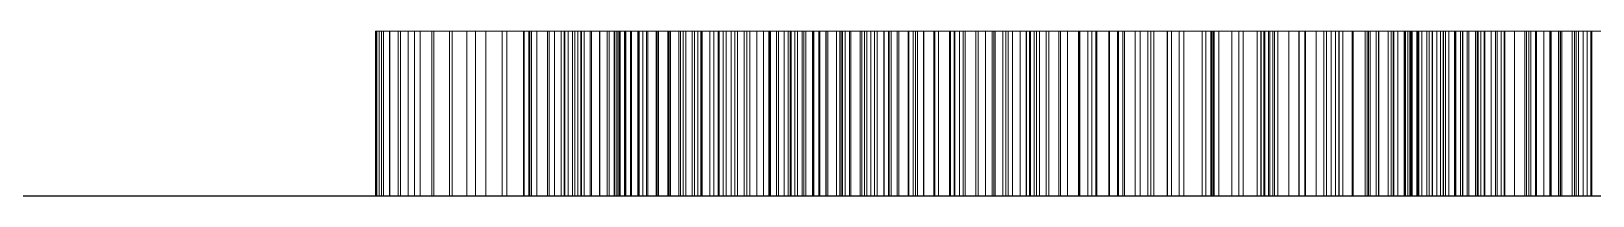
# Model space of a CAD drawing. Header units: millimetres. Extents: x 40 to 1360, y 134 to 546.
# Drawn here: x 315.302 to 317.2, y 195.85 to 196.05 of the extents above; entities that cross this region are included whole.
import ezdxf

# ---------------------------------------------------------------- set-up
doc = ezdxf.new("R2010")
doc.units = ezdxf.units.MM
doc.linetypes.add('WP_HIDDEN', pattern=[2.3, 1.5, -0.8])
doc.layers.add('HIDDEN', color=7, linetype='WP_HIDDEN', lineweight=13)
doc.layers.add('VISIBLE', color=7, linetype='CONTINUOUS', lineweight=25)

msp = doc.modelspace()

# ---------------------------------------------------------------- linework, layer by layer
at = {"layer": 'HIDDEN', "ltscale": 2}
for p, q in [((315.72161, 196.05), (315.7205, 196.05)), ((315.7205, 195.85), (315.7205, 196.05)), ((315.7205, 196.05), (315.7224, 196.05)), ((315.72494, 196.05), (315.72161, 196.05)), ((315.72161, 195.85), (315.72161, 196.05)), ((315.7224, 195.85), (315.7224, 196.05)), ((315.7224, 196.05), (315.72811, 196.05)), ((315.73049, 196.05), (315.72494, 196.05)), ((315.72494, 195.85), (315.72494, 196.05)), ((315.72811, 195.85), (315.72811, 196.05)), ((315.72811, 196.05), (315.73763, 196.05)), ((315.73827, 196.05), (315.73049, 196.05)), ((315.73049, 195.85), (315.73049, 196.05)), ((315.73763, 195.85), (315.73763, 196.05)), ((315.73763, 196.05), (315.75096, 196.05)), ((315.74826, 196.05), (315.73827, 196.05)), ((315.73827, 195.85), (315.73827, 196.05)), ((315.76047, 196.05), (315.74826, 196.05)), ((315.74826, 195.85), (315.74826, 196.05)), ((315.75096, 195.85), (315.75096, 196.05)), ((315.75096, 196.05), (315.76809, 196.05)), ((315.77491, 196.05), (315.76047, 196.05)), ((315.76047, 195.85), (315.76047, 196.05)), ((315.76809, 195.85), (315.76809, 196.05)), ((315.76809, 196.05), (315.78902, 196.05)), ((315.79156, 196.05), (315.77491, 196.05)), ((315.77491, 195.85), (315.77491, 196.05)), ((315.78902, 195.85), (315.78902, 196.05)), ((315.78902, 196.05), (315.81377, 196.05)), ((315.81044, 196.05), (315.79156, 196.05)), ((315.79156, 195.85), (315.79156, 196.05)), ((315.83153, 196.05), (315.81044, 196.05)), ((315.81044, 195.85), (315.81044, 196.05)), ((315.81377, 195.85), (315.81377, 196.05)), ((315.81377, 196.05), (315.84232, 196.05)), ((315.85485, 196.05), (315.83153, 196.05)), ((315.83153, 195.85), (315.83153, 196.05)), ((315.84232, 195.85), (315.84232, 196.05)), ((315.84232, 196.05), (315.87457, 196.05)), ((315.88039, 196.05), (315.85485, 196.05)), ((315.85485, 195.85), (315.85485, 196.05)), ((315.87457, 195.85), (315.87457, 196.05)), ((315.87457, 196.05), (315.91039, 196.05)), ((315.90815, 196.05), (315.88039, 196.05)), ((315.88039, 195.85), (315.88039, 196.05)), ((315.90068, 195.85), (315.90068, 196.05)), ((315.90068, 196.05), (317.32381, 196.05)), ((315.90151, 196.05), (315.90068, 196.05)), ((315.90151, 195.85), (315.90151, 196.05)), ((315.90693, 196.05), (315.90151, 196.05)), ((315.90693, 195.85), (315.90693, 196.05)), ((315.91693, 196.05), (315.90693, 196.05)), ((315.93813, 196.05), (315.90815, 196.05)), ((315.90815, 195.85), (315.90815, 196.05)), ((315.91039, 195.85), (315.91039, 196.05)), ((315.91039, 196.05), (315.92965, 196.05)), ((315.91693, 195.85), (315.91693, 196.05)), ((315.93153, 196.05), (315.91693, 196.05)), ((315.92965, 195.85), (315.92965, 196.05)), ((315.92965, 196.05), (315.9498, 196.05)), ((315.93153, 195.85), (315.93153, 196.05)), ((315.94613, 196.05), (315.93153, 196.05)), ((315.97033, 196.05), (315.93813, 196.05)), ((315.93813, 195.85), (315.93813, 196.05)), ((315.94613, 195.85), (315.94613, 196.05)), ((315.96278, 196.05), (315.94613, 196.05)), ((315.9498, 195.85), (315.9498, 196.05)), ((315.9498, 196.05), (315.97084, 196.05)), ((315.95062, 195.85), (315.95062, 196.05)), ((315.95062, 196.05), (316.22232, 196.05)), ((315.95471, 196.05), (315.95062, 196.05)), ((315.95471, 195.85), (315.95471, 196.05)), ((315.96, 196.05), (315.95471, 196.05)), ((315.96, 195.85), (315.96, 196.05)), ((315.9665, 196.05), (315.96, 196.05)), ((315.96278, 195.85), (315.96278, 196.05)), ((315.98147, 196.05), (315.96278, 196.05)), ((315.9665, 195.85), (315.9665, 196.05)), ((315.97421, 196.05), (315.9665, 196.05)), ((316.00475, 196.05), (315.97033, 196.05)), ((315.97033, 195.85), (315.97033, 196.05)), ((315.97084, 195.85), (315.97084, 196.05)), ((315.97084, 196.05), (315.99278, 196.05)), ((315.97421, 195.85), (315.97421, 196.05)), ((315.98312, 196.05), (315.97421, 196.05)), ((315.98147, 195.85), (315.98147, 196.05)), ((316.0022, 196.05), (315.98147, 196.05)), ((315.98312, 195.85), (315.98312, 196.05)), ((315.99323, 196.05), (315.98312, 196.05)), ((315.99278, 195.85), (315.99278, 196.05)), ((315.99278, 196.05), (316.01562, 196.05)), ((315.99323, 195.85), (315.99323, 196.05)), ((316.00455, 196.05), (315.99323, 196.05)), ((316.0022, 195.85), (316.0022, 196.05)), ((316.02498, 196.05), (316.0022, 196.05)), ((316.00455, 195.85), (316.00455, 196.05)), ((316.01707, 196.05), (316.00455, 196.05)), ((316.00475, 195.85), (316.00475, 196.05)), ((316.04092, 196.05), (316.00475, 196.05)), ((316.01135, 196.05), (316.01055, 196.05)), ((316.01055, 196.05), (316.01139, 196.05)), ((316.01055, 195.85), (316.01055, 196.05)), ((316.01378, 196.05), (316.01135, 196.05)), ((316.01135, 195.85), (316.01135, 196.05)), ((316.01139, 196.05), (316.01391, 196.05)), ((316.01139, 195.85), (316.01139, 196.05)), ((316.01781, 196.05), (316.01378, 196.05)), ((316.01378, 195.85), (316.01378, 196.05)), ((316.01391, 196.05), (316.01812, 196.05)), ((316.01391, 195.85), (316.01391, 196.05)), ((316.01562, 195.85), (316.01562, 196.05)), ((316.01562, 196.05), (316.03935, 196.05)), ((316.01707, 195.85), (316.01707, 196.05)), ((316.0308, 196.05), (316.01707, 196.05)), ((316.02346, 196.05), (316.01781, 196.05)), ((316.01781, 195.85), (316.01781, 196.05)), ((316.01812, 196.05), (316.02401, 196.05)), ((316.01812, 195.85), (316.01812, 196.05)), ((316.03073, 196.05), (316.02346, 196.05)), ((316.02346, 195.85), (316.02346, 196.05)), ((316.02401, 196.05), (316.03158, 196.05)), ((316.02401, 195.85), (316.02401, 196.05)), ((316.02498, 195.85), (316.02498, 196.05)), ((316.0498, 196.05), (316.02498, 196.05)), ((316.03961, 196.05), (316.03073, 196.05)), ((316.03073, 195.85), (316.03073, 196.05)), ((316.0308, 195.85), (316.0308, 196.05)), ((316.04574, 196.05), (316.0308, 196.05)), ((316.03158, 196.05), (316.04083, 196.05)), ((316.03158, 195.85), (316.03158, 196.05)), ((316.03935, 195.85), (316.03935, 196.05)), ((316.03935, 196.05), (316.06397, 196.05)), ((316.0501, 196.05), (316.03961, 196.05)), ((316.03961, 195.85), (316.03961, 196.05)), ((316.04083, 196.05), (316.05177, 196.05)), ((316.04083, 195.85), (316.04083, 196.05)), ((316.04092, 195.85), (316.04092, 196.05)), ((316.07839, 196.05), (316.04092, 196.05)), ((316.04574, 195.85), (316.04574, 196.05)), ((316.06187, 196.05), (316.04574, 196.05)), ((316.0498, 195.85), (316.0498, 196.05)), ((316.07666, 196.05), (316.0498, 196.05)), ((316.06221, 196.05), (316.0501, 196.05)), ((316.0501, 195.85), (316.0501, 196.05)), ((316.05177, 196.05), (316.06439, 196.05)), ((316.05177, 195.85), (316.05177, 196.05)), ((316.06187, 195.85), (316.06187, 196.05)), ((316.07922, 196.05), (316.06187, 196.05)), ((316.07593, 196.05), (316.06221, 196.05)), ((316.06221, 195.85), (316.06221, 196.05)), ((316.06397, 195.85), (316.06397, 196.05)), ((316.06397, 196.05), (316.08949, 196.05)), ((316.06439, 196.05), (316.07869, 196.05)), ((316.06439, 195.85), (316.06439, 196.05)), ((316.09127, 196.05), (316.07593, 196.05)), ((316.07593, 195.85), (316.07593, 196.05)), ((316.07666, 195.85), (316.07666, 196.05)), ((316.10556, 196.05), (316.07666, 196.05)), ((316.07839, 195.85), (316.07839, 196.05)), ((316.11715, 196.05), (316.07839, 196.05)), ((316.07869, 196.05), (316.09467, 196.05)), ((316.07869, 195.85), (316.07869, 196.05)), ((316.07922, 195.85), (316.07922, 196.05)), ((316.09776, 196.05), (316.07922, 196.05)), ((316.08949, 195.85), (316.08949, 196.05)), ((316.08949, 196.05), (316.11591, 196.05)), ((316.10823, 196.05), (316.09127, 196.05)), ((316.09127, 195.85), (316.09127, 196.05)), ((316.09467, 196.05), (316.11234, 196.05)), ((316.09467, 195.85), (316.09467, 196.05)), ((316.11752, 196.05), (316.09776, 196.05)), ((316.09776, 195.85), (316.09776, 196.05)), ((316.10556, 195.85), (316.10556, 196.05)), ((316.13715, 196.05), (316.10556, 196.05)), ((316.12679, 196.05), (316.10823, 196.05)), ((316.10823, 195.85), (316.10823, 196.05)), ((316.11234, 196.05), (316.13169, 196.05)), ((316.11234, 195.85), (316.11234, 196.05)), ((316.11591, 195.85), (316.11591, 196.05)), ((316.11591, 196.05), (316.14322, 196.05)), ((316.11715, 195.85), (316.11715, 196.05)), ((316.1572, 196.05), (316.11715, 196.05)), ((316.13847, 196.05), (316.11752, 196.05)), ((316.11752, 195.85), (316.11752, 196.05)), ((316.14697, 196.05), (316.12679, 196.05)), ((316.12679, 195.85), (316.12679, 196.05)), ((316.13169, 196.05), (316.15272, 196.05)), ((316.13169, 195.85), (316.13169, 196.05)), ((316.13715, 195.85), (316.13715, 196.05)), ((316.17206, 196.05), (316.13715, 196.05)), ((316.16064, 196.05), (316.13847, 196.05)), ((316.13847, 195.85), (316.13847, 196.05)), ((316.14322, 195.85), (316.14322, 196.05)), ((316.14322, 196.05), (316.20053, 196.05)), ((316.16877, 196.05), (316.14697, 196.05)), ((316.14697, 195.85), (316.14697, 196.05)), ((316.15272, 196.05), (316.17543, 196.05)), ((316.15272, 195.85), (316.15272, 196.05)), ((316.1572, 195.85), (316.1572, 196.05)), ((316.19854, 196.05), (316.1572, 196.05)), ((316.18389, 196.05), (316.16064, 196.05)), ((316.16064, 195.85), (316.16064, 196.05)), ((316.19218, 196.05), (316.16877, 196.05)), ((316.16877, 195.85), (316.16877, 196.05)), ((316.17206, 195.85), (316.17206, 196.05)), ((316.21031, 196.05), (316.17206, 196.05)), ((316.17543, 196.05), (316.19983, 196.05)), ((316.17543, 195.85), (316.17543, 196.05)), ((316.20811, 196.05), (316.18389, 196.05)), ((316.18389, 195.85), (316.18389, 196.05)), ((316.21721, 196.05), (316.19218, 196.05)), ((316.19218, 195.85), (316.19218, 196.05)), ((316.19854, 195.85), (316.19854, 196.05)), ((316.24118, 196.05), (316.19854, 196.05)), ((316.19983, 196.05), (316.22591, 196.05)), ((316.19983, 195.85), (316.19983, 196.05)), ((316.20053, 195.85), (316.20053, 196.05)), ((316.20053, 196.05), (316.23033, 196.05)), ((316.23332, 196.05), (316.20811, 196.05)), ((316.20811, 195.85), (316.20811, 196.05)), ((316.21031, 195.85), (316.21031, 196.05)), ((316.25188, 196.05), (316.21031, 196.05)), ((316.24345, 196.05), (316.21721, 196.05)), ((316.21721, 195.85), (316.21721, 196.05)), ((316.22232, 195.85), (316.22232, 196.05)), ((316.22232, 196.05), (316.22445, 196.05)), ((316.22445, 195.85), (316.22445, 196.05)), ((316.22445, 196.05), (316.23012, 196.05)), ((316.22591, 196.05), (316.25315, 196.05)), ((316.22591, 195.85), (316.22591, 196.05)), ((316.23012, 195.85), (316.23012, 196.05)), ((316.23012, 196.05), (316.23932, 196.05)), ((316.23033, 195.85), (316.23033, 196.05)), ((316.23033, 196.05), (316.26062, 196.05)), ((316.25949, 196.05), (316.23332, 196.05)), ((316.23332, 195.85), (316.23332, 196.05)), ((316.23932, 195.85), (316.23932, 196.05)), ((316.23932, 196.05), (316.25206, 196.05)), ((316.24118, 195.85), (316.24118, 196.05)), ((316.28511, 196.05), (316.24118, 196.05)), ((316.27051, 196.05), (316.24345, 196.05)), ((316.24345, 195.85), (316.24345, 196.05)), ((316.25188, 195.85), (316.25188, 196.05)), ((316.29677, 196.05), (316.25188, 196.05)), ((316.25206, 195.85), (316.25206, 196.05)), ((316.25206, 196.05), (316.26833, 196.05)), ((316.25315, 196.05), (316.28105, 196.05)), ((316.25315, 195.85), (316.25315, 196.05)), ((316.28665, 196.05), (316.25949, 196.05)), ((316.25949, 195.85), (316.25949, 196.05)), ((316.26062, 195.85), (316.26062, 196.05)), ((316.26062, 196.05), (316.29142, 196.05)), ((317.32381, 196.05), (316.26785, 196.05)), ((316.26785, 195.85), (316.26785, 196.05)), ((316.26785, 196.05), (316.29135, 196.05)), ((316.26833, 195.85), (316.26833, 196.05)), ((316.26833, 196.05), (316.28813, 196.05)), ((316.2984, 196.05), (316.27051, 196.05)), ((316.27051, 195.85), (316.27051, 196.05)), ((316.28105, 196.05), (316.3096, 196.05)), ((316.28105, 195.85), (316.28105, 196.05)), ((316.28511, 195.85), (316.28511, 196.05)), ((316.33032, 196.05), (316.28511, 196.05)), ((316.31477, 196.05), (316.28665, 196.05)), ((316.28665, 195.85), (316.28665, 196.05)), ((316.28813, 195.85), (316.28813, 196.05)), ((316.28813, 196.05), (316.31147, 196.05)), ((316.29135, 195.85), (316.29135, 196.05)), ((316.29135, 196.05), (316.31778, 196.05)), ((316.29142, 195.85), (316.29142, 196.05)), ((316.29142, 196.05), (316.32271, 196.05)), ((316.29677, 195.85), (316.29677, 196.05)), ((316.345, 196.05), (316.29677, 196.05)), ((316.32711, 196.05), (316.2984, 196.05)), ((316.2984, 195.85), (316.2984, 196.05)), ((316.3096, 196.05), (316.3388, 196.05)), ((316.3096, 195.85), (316.3096, 196.05)), ((316.31147, 195.85), (316.31147, 196.05)), ((316.31147, 196.05), (316.33834, 196.05)), ((316.34388, 196.05), (316.31477, 196.05)), ((316.31477, 195.85), (316.31477, 196.05)), ((316.31778, 195.85), (316.31778, 196.05)), ((316.31778, 196.05), (316.34715, 196.05)), ((316.32271, 195.85), (316.32271, 196.05)), ((316.32271, 196.05), (316.3545, 196.05)), ((316.35663, 196.05), (316.32711, 196.05)), ((316.32711, 195.85), (316.32711, 196.05)), ((316.33032, 195.85), (316.33032, 196.05)), ((316.37683, 196.05), (316.33032, 196.05)), ((316.33834, 195.85), (316.33834, 196.05)), ((316.33834, 196.05), (316.36817, 196.05)), ((316.3388, 196.05), (316.36865, 196.05)), ((316.3388, 195.85), (316.3388, 196.05)), ((316.37396, 196.05), (316.34388, 196.05)), ((316.34388, 195.85), (316.34388, 196.05)), ((316.345, 195.85), (316.345, 196.05)), ((316.45143, 196.05), (316.345, 196.05)), ((316.34715, 195.85), (316.34715, 196.05)), ((316.34715, 196.05), (316.37946, 196.05)), ((316.3545, 195.85), (316.3545, 196.05)), ((316.3545, 196.05), (316.38679, 196.05)), ((316.38698, 196.05), (316.35663, 196.05)), ((316.35663, 195.85), (316.35663, 196.05)), ((316.36817, 195.85), (316.36817, 196.05)), ((316.36817, 196.05), (316.40039, 196.05)), ((316.36865, 196.05), (316.39915, 196.05)), ((316.36865, 195.85), (316.36865, 196.05)), ((316.40501, 196.05), (316.37396, 196.05)), ((316.37396, 195.85), (316.37396, 196.05)), ((316.37683, 195.85), (316.37683, 196.05)), ((316.42463, 196.05), (316.37683, 196.05)), ((316.37946, 195.85), (316.37946, 196.05)), ((316.37946, 196.05), (316.42389, 196.05)), ((316.38679, 195.85), (316.38679, 196.05)), ((316.38679, 196.05), (316.41958, 196.05)), ((316.41816, 196.05), (316.38698, 196.05)), ((316.38698, 195.85), (316.38698, 196.05)), ((316.39915, 196.05), (316.43031, 196.05)), ((316.39915, 195.85), (316.39915, 196.05)), ((316.40039, 195.85), (316.40039, 196.05)), ((316.40039, 196.05), (316.435, 196.05)), ((316.43704, 196.05), (316.40501, 196.05)), ((316.40501, 195.85), (316.40501, 196.05)), ((316.45015, 196.05), (316.41816, 196.05)), ((316.41816, 195.85), (316.41816, 196.05)), ((316.41958, 195.85), (316.41958, 196.05)), ((316.41958, 196.05), (316.45287, 196.05)), ((316.42389, 195.85), (316.42389, 196.05)), ((316.42389, 196.05), (316.48961, 196.05)), ((316.42463, 195.85), (316.42463, 196.05)), ((316.47373, 196.05), (316.42463, 196.05)), ((316.43031, 196.05), (316.46211, 196.05)), ((316.43031, 195.85), (316.43031, 196.05)), ((316.435, 195.85), (316.435, 196.05)), ((316.435, 196.05), (316.47199, 196.05)), ((316.47004, 196.05), (316.43704, 196.05)), ((316.43704, 195.85), (316.43704, 196.05)), ((316.48296, 196.05), (316.45015, 196.05)), ((316.45015, 195.85), (316.45015, 196.05)), ((316.53562, 196.05), (316.45143, 196.05)), ((316.45287, 195.85), (316.45287, 196.05)), ((316.45287, 196.05), (316.48665, 196.05)), ((316.46211, 196.05), (316.49457, 196.05)), ((316.46211, 195.85), (316.46211, 196.05)), ((316.50402, 196.05), (316.47004, 196.05)), ((316.47004, 195.85), (316.47004, 196.05)), ((316.47199, 195.85), (316.47199, 196.05)), ((316.47199, 196.05), (316.51137, 196.05)), ((316.47373, 195.85), (316.47373, 196.05)), ((316.52411, 196.05), (316.47373, 196.05)), ((316.5166, 196.05), (316.48296, 196.05)), ((316.48296, 195.85), (316.48296, 196.05)), ((316.48665, 195.85), (316.48665, 196.05)), ((316.48665, 196.05), (316.52094, 196.05)), ((316.48961, 195.85), (316.48961, 196.05)), ((316.48961, 196.05), (316.57663, 196.05)), ((316.49457, 196.05), (316.52768, 196.05)), ((316.49457, 195.85), (316.49457, 196.05)), ((316.53898, 196.05), (316.50402, 196.05)), ((316.50402, 195.85), (316.50402, 196.05)), ((316.51137, 195.85), (316.51137, 196.05)), ((316.51137, 196.05), (316.55313, 196.05)), ((316.51176, 195.85), (316.51176, 196.05)), ((316.51176, 196.05), (316.79686, 196.05)), ((316.51542, 195.85), (316.51542, 196.05)), ((316.51542, 196.05), (316.80033, 196.05)), ((316.55106, 196.05), (316.5166, 196.05)), ((316.5166, 195.85), (316.5166, 196.05)), ((316.52094, 195.85), (316.52094, 196.05)), ((316.52094, 196.05), (316.591, 196.05)), ((316.52411, 195.85), (316.52411, 196.05)), ((316.57579, 196.05), (316.52411, 196.05)), ((316.52768, 196.05), (316.56144, 196.05)), ((316.52768, 195.85), (316.52768, 196.05)), ((316.53562, 195.85), (316.53562, 196.05)), ((316.6127, 196.05), (316.53562, 196.05)), ((316.57491, 196.05), (316.53898, 196.05)), ((316.53898, 195.85), (316.53898, 196.05)), ((316.58633, 196.05), (316.55106, 196.05)), ((316.55106, 195.85), (316.55106, 196.05)), ((316.55313, 195.85), (316.55313, 196.05)), ((316.55313, 196.05), (316.59728, 196.05)), ((316.56144, 196.05), (316.59585, 196.05)), ((316.56144, 195.85), (316.56144, 196.05)), ((316.61182, 196.05), (316.57491, 196.05)), ((316.57491, 195.85), (316.57491, 196.05)), ((316.57579, 195.85), (316.57579, 196.05)), ((316.62875, 196.05), (316.57579, 196.05)), ((316.57663, 195.85), (316.57663, 196.05)), ((316.57663, 196.05), (316.68494, 196.05)), ((316.62243, 196.05), (316.58633, 196.05)), ((316.58633, 195.85), (316.58633, 196.05)), ((316.591, 195.85), (316.591, 196.05)), ((316.591, 196.05), (316.66306, 196.05)), ((316.59585, 196.05), (316.63091, 196.05)), ((316.59585, 195.85), (316.59585, 196.05)), ((316.59728, 195.85), (316.59728, 196.05)), ((316.59728, 196.05), (316.64382, 196.05)), ((316.6497, 196.05), (316.61182, 196.05)), ((316.61182, 195.85), (316.61182, 196.05)), ((316.6127, 195.85), (316.6127, 196.05)), ((316.68267, 196.05), (316.6127, 196.05)), ((316.65936, 196.05), (316.62243, 196.05)), ((316.62243, 195.85), (316.62243, 196.05)), ((316.62345, 195.85), (316.62345, 196.05)), ((316.62345, 196.05), (316.90855, 196.05)), ((316.62875, 195.85), (316.62875, 196.05)), ((316.68301, 196.05), (316.62875, 196.05)), ((316.63091, 196.05), (316.66663, 196.05)), ((316.63091, 195.85), (316.63091, 196.05)), ((316.64382, 195.85), (316.64382, 196.05)), ((316.64382, 196.05), (316.68792, 196.05)), ((316.68793, 196.05), (316.6497, 196.05)), ((316.6497, 195.85), (316.6497, 196.05)), ((316.6971, 196.05), (316.65936, 196.05)), ((316.65936, 195.85), (316.65936, 196.05)), ((316.66306, 195.85), (316.66306, 196.05)), ((316.66306, 196.05), (316.73711, 196.05)), ((316.66663, 196.05), (316.703, 196.05)), ((316.66663, 195.85), (316.66663, 196.05)), ((316.68267, 195.85), (316.68267, 196.05)), ((316.74553, 196.05), (316.68267, 196.05)), ((316.68301, 195.85), (316.68301, 196.05)), ((316.73856, 196.05), (316.68301, 196.05)), ((316.68494, 196.05), (316.81726, 196.05)), ((316.68792, 195.85), (316.68792, 196.05)), ((316.68792, 196.05), (316.72988, 196.05)), ((316.72515, 196.05), (316.68793, 196.05)), ((316.68793, 195.85), (316.68793, 196.05)), ((316.73566, 196.05), (316.6971, 196.05)), ((316.6971, 195.85), (316.6971, 196.05)), ((316.703, 196.05), (316.74001, 196.05)), ((316.703, 195.85), (316.703, 196.05)), ((316.76136, 196.05), (316.72515, 196.05)), ((316.72515, 195.85), (316.72515, 196.05)), ((316.72988, 195.85), (316.72988, 196.05)), ((316.72988, 196.05), (316.7697, 196.05)), ((316.77492, 196.05), (316.73566, 196.05)), ((316.73566, 195.85), (316.73566, 196.05)), ((316.73711, 195.85), (316.73711, 196.05)), ((316.73711, 196.05), (316.80577, 196.05)), ((316.73856, 195.85), (316.73856, 196.05)), ((316.81126, 196.05), (316.73856, 196.05)), ((316.74001, 196.05), (316.79194, 196.05)), ((316.74001, 195.85), (316.74001, 196.05)), ((316.74553, 195.85), (316.74553, 196.05)), ((316.80127, 196.05), (316.74553, 196.05)), ((316.79656, 196.05), (316.76136, 196.05)), ((316.76136, 195.85), (316.76136, 196.05)), ((316.7697, 195.85), (316.7697, 196.05)), ((316.7697, 196.05), (316.80739, 196.05)), ((316.81331, 196.05), (316.77492, 196.05)), ((316.77492, 195.85), (316.77492, 196.05)), ((316.79194, 196.05), (316.84257, 196.05)), ((316.79194, 195.85), (316.79194, 196.05)), ((316.83075, 196.05), (316.79656, 196.05)), ((316.79656, 195.85), (316.79656, 196.05)), ((316.79686, 195.85), (316.79686, 196.05)), ((316.80033, 195.85), (316.80033, 196.05)), ((316.80127, 195.85), (316.80127, 196.05)), ((316.84989, 196.05), (316.80127, 196.05)), ((316.80577, 195.85), (316.80577, 196.05)), ((316.80577, 196.05), (316.87325, 196.05)), ((316.80739, 195.85), (316.80739, 196.05)), ((316.80739, 196.05), (316.84295, 196.05)), ((316.81126, 195.85), (316.81126, 196.05)), ((316.88214, 196.05), (316.81126, 196.05)), ((316.85081, 196.05), (316.81331, 196.05)), ((316.81331, 195.85), (316.81331, 196.05)), ((316.81726, 195.85), (316.81726, 196.05)), ((316.81726, 196.05), (316.92929, 196.05)), ((316.86394, 196.05), (316.83075, 196.05)), ((316.83075, 195.85), (316.83075, 196.05)), ((316.84257, 196.05), (316.89191, 196.05)), ((316.84257, 195.85), (316.84257, 196.05)), ((316.84295, 195.85), (316.84295, 196.05)), ((316.84295, 196.05), (316.87637, 196.05)), ((316.84989, 195.85), (316.84989, 196.05)), ((316.8914, 196.05), (316.84989, 196.05)), ((316.88744, 196.05), (316.85081, 196.05)), ((316.85081, 195.85), (316.85081, 196.05)), ((316.89611, 196.05), (316.86394, 196.05)), ((316.86394, 195.85), (316.86394, 196.05)), ((316.87325, 195.85), (316.87325, 196.05)), ((316.87325, 196.05), (316.93956, 196.05)), ((316.87637, 195.85), (316.87637, 196.05)), ((316.87637, 196.05), (316.90766, 196.05)), ((316.88214, 195.85), (316.88214, 196.05)), ((316.9512, 196.05), (316.88214, 196.05)), ((316.92319, 196.05), (316.88744, 196.05)), ((316.88744, 195.85), (316.88744, 196.05)), ((316.8914, 195.85), (316.8914, 196.05)), ((316.9258, 196.05), (316.8914, 196.05)), ((316.89191, 196.05), (316.93996, 196.05)), ((316.89191, 195.85), (316.89191, 196.05)), ((316.92727, 196.05), (316.89611, 196.05)), ((316.89611, 195.85), (316.89611, 196.05)), ((316.90766, 195.85), (316.90766, 196.05)), ((316.90766, 196.05), (316.93682, 196.05)), ((316.90855, 195.85), (316.90855, 196.05)), ((316.95806, 196.05), (316.92319, 196.05)), ((316.92319, 195.85), (316.92319, 196.05)), ((316.9258, 195.85), (316.9258, 196.05)), ((316.95472, 196.05), (316.9258, 196.05)), ((316.95743, 196.05), (316.92727, 196.05)), ((316.92727, 195.85), (316.92727, 196.05)), ((316.92929, 195.85), (316.92929, 196.05)), ((316.92929, 196.05), (316.9777, 196.05)), ((316.93682, 195.85), (316.93682, 196.05)), ((316.93682, 196.05), (316.96315, 196.05)), ((316.93956, 195.85), (316.93956, 196.05)), ((316.93956, 196.05), (317.00468, 196.05)), ((316.93996, 196.05), (316.98672, 196.05)), ((316.93996, 195.85), (316.93996, 196.05)), ((316.9512, 195.85), (316.9512, 196.05)), ((317.01846, 196.05), (316.9512, 196.05)), ((316.95472, 195.85), (316.95472, 196.05)), ((316.97978, 196.05), (316.95472, 196.05)), ((316.98657, 196.05), (316.95743, 196.05)), ((316.95743, 195.85), (316.95743, 196.05)), ((316.99205, 196.05), (316.95806, 196.05)), ((316.95806, 195.85), (316.95806, 196.05)), ((316.96315, 195.85), (316.96315, 196.05)), ((316.96315, 196.05), (316.98597, 196.05)), ((316.97171, 196.05), (316.9706, 196.05)), ((316.9706, 195.85), (316.9706, 196.05)), ((316.9706, 196.05), (316.9725, 196.05)), ((316.97504, 196.05), (316.97171, 196.05)), ((316.97171, 195.85), (316.97171, 196.05)), ((316.9725, 195.85), (316.9725, 196.05)), ((316.9725, 196.05), (316.97821, 196.05)), ((316.98059, 196.05), (316.97504, 196.05)), ((316.97504, 195.85), (316.97504, 196.05)), ((316.9777, 195.85), (316.9777, 196.05)), ((316.9777, 196.05), (317.02104, 196.05)), ((316.97821, 195.85), (316.97821, 196.05)), ((316.97821, 196.05), (316.98773, 196.05)), ((316.97978, 195.85), (316.97978, 196.05)), ((317.00098, 196.05), (316.97978, 196.05)), ((316.98837, 196.05), (316.98059, 196.05)), ((316.98059, 195.85), (316.98059, 196.05)), ((316.98597, 195.85), (316.98597, 196.05)), ((316.98597, 196.05), (317.00528, 196.05)), ((317.0147, 196.05), (316.98657, 196.05)), ((316.98657, 195.85), (316.98657, 196.05)), ((316.98672, 196.05), (317.03219, 196.05)), ((316.98672, 195.85), (316.98672, 196.05)), ((316.98773, 195.85), (316.98773, 196.05)), ((316.98773, 196.05), (317.00105, 196.05)), ((316.99836, 196.05), (316.98837, 196.05)), ((316.98837, 195.85), (316.98837, 196.05)), ((317.02516, 196.05), (316.99205, 196.05)), ((316.99205, 195.85), (316.99205, 196.05)), ((317.01057, 196.05), (316.99836, 196.05)), ((316.99836, 195.85), (316.99836, 196.05)), ((317.00098, 195.85), (317.00098, 196.05)), ((317.01833, 196.05), (317.00098, 196.05)), ((317.00105, 195.85), (317.00105, 196.05)), ((317.00105, 196.05), (317.01819, 196.05)), ((317.00468, 195.85), (317.00468, 196.05)), ((317.00468, 196.05), (317.06863, 196.05)), ((317.00528, 195.85), (317.00528, 196.05)), ((317.00528, 196.05), (317.02108, 196.05)), ((317.02501, 196.05), (317.01057, 196.05)), ((317.01057, 195.85), (317.01057, 196.05)), ((317.04183, 196.05), (317.0147, 196.05)), ((317.0147, 195.85), (317.0147, 196.05)), ((317.01819, 195.85), (317.01819, 196.05)), ((317.01819, 196.05), (317.03912, 196.05)), ((317.01833, 195.85), (317.01833, 196.05)), ((317.03182, 196.05), (317.01833, 196.05)), ((317.01846, 195.85), (317.01846, 196.05)), ((317.0839, 196.05), (317.01846, 196.05)), ((317.02104, 195.85), (317.02104, 196.05)), ((317.02104, 196.05), (317.0593, 196.05)), ((317.02108, 195.85), (317.02108, 196.05)), ((317.02108, 196.05), (317.03337, 196.05)), ((317.04166, 196.05), (317.02501, 196.05)), ((317.02501, 195.85), (317.02501, 196.05)), ((317.0574, 196.05), (317.02516, 196.05)), ((317.02516, 195.85), (317.02516, 196.05)), ((317.03182, 195.85), (317.03182, 196.05)), ((317.04146, 196.05), (317.03182, 196.05)), ((317.03219, 196.05), (317.07636, 196.05)), ((317.03219, 195.85), (317.03219, 196.05)), ((317.03337, 195.85), (317.03337, 196.05)), ((317.03337, 196.05), (317.04215, 196.05)), ((317.03912, 195.85), (317.03912, 196.05)), ((317.03912, 196.05), (317.06387, 196.05)), ((317.04146, 195.85), (317.04146, 196.05)), ((317.04724, 196.05), (317.04146, 196.05)), ((317.06054, 196.05), (317.04166, 196.05)), ((317.04166, 195.85), (317.04166, 196.05)), ((317.06794, 196.05), (317.04183, 196.05)), ((317.04183, 195.85), (317.04183, 196.05)), ((317.04215, 195.85), (317.04215, 196.05)), ((317.04215, 196.05), (317.04741, 196.05)), ((317.04724, 195.85), (317.04724, 196.05)), ((317.04917, 196.05), (317.04724, 196.05)), ((317.04741, 195.85), (317.04741, 196.05)), ((317.04741, 196.05), (317.04917, 196.05)), ((317.04917, 195.85), (317.04917, 196.05)), ((317.08876, 196.05), (317.0574, 196.05)), ((317.0574, 195.85), (317.0574, 196.05)), ((317.0593, 195.85), (317.0593, 196.05)), ((317.0593, 196.05), (317.0925, 196.05)), ((317.08163, 196.05), (317.06054, 196.05)), ((317.06054, 195.85), (317.06054, 196.05)), ((317.06387, 195.85), (317.06387, 196.05)), ((317.06387, 196.05), (317.09242, 196.05)), ((317.09305, 196.05), (317.06794, 196.05)), ((317.06794, 195.85), (317.06794, 196.05)), ((317.06863, 195.85), (317.06863, 196.05)), ((317.06863, 196.05), (317.13139, 196.05)), ((317.07636, 196.05), (317.11925, 196.05)), ((317.07636, 195.85), (317.07636, 196.05)), ((317.10495, 196.05), (317.08163, 196.05)), ((317.08163, 195.85), (317.08163, 196.05)), ((317.0839, 195.85), (317.0839, 196.05)), ((317.14753, 196.05), (317.0839, 196.05)), ((317.11924, 196.05), (317.08876, 196.05)), ((317.08876, 195.85), (317.08876, 196.05)), ((317.09242, 195.85), (317.09242, 196.05)), ((317.09242, 196.05), (317.12466, 196.05)), ((317.0925, 195.85), (317.0925, 196.05)), ((317.0925, 196.05), (317.12206, 196.05)), ((317.11714, 196.05), (317.09305, 196.05)), ((317.09305, 195.85), (317.09305, 196.05)), ((317.13049, 196.05), (317.10495, 196.05)), ((317.10495, 195.85), (317.10495, 196.05)), ((317.14023, 196.05), (317.11714, 196.05)), ((317.11714, 195.85), (317.11714, 196.05)), ((317.14884, 196.05), (317.11924, 196.05)), ((317.11924, 195.85), (317.11924, 196.05)), ((317.11925, 196.05), (317.16022, 196.05)), ((317.11925, 195.85), (317.11925, 196.05)), ((317.12206, 195.85), (317.12206, 196.05)), ((317.12206, 196.05), (317.14945, 196.05)), ((317.12466, 195.85), (317.12466, 196.05)), ((317.12466, 196.05), (317.16049, 196.05)), ((317.15825, 196.05), (317.13049, 196.05)), ((317.13049, 195.85), (317.13049, 196.05)), ((317.13139, 195.85), (317.13139, 196.05)), ((317.13139, 196.05), (317.19298, 196.05)), ((317.1621, 196.05), (317.14023, 196.05)), ((317.14023, 195.85), (317.14023, 196.05)), ((317.14753, 195.85), (317.14753, 196.05)), ((317.20934, 196.05), (317.14753, 196.05)), ((317.17757, 196.05), (317.14884, 196.05)), ((317.14884, 195.85), (317.14884, 196.05)), ((317.14945, 195.85), (317.14945, 196.05)), ((317.14945, 196.05), (317.17466, 196.05)), ((317.18823, 196.05), (317.15825, 196.05)), ((317.15825, 195.85), (317.15825, 196.05)), ((317.16022, 196.05), (317.19865, 196.05)), ((317.16022, 195.85), (317.16022, 196.05)), ((317.16049, 195.85), (317.16049, 196.05)), ((317.16049, 196.05), (317.17974, 196.05)), ((317.18257, 196.05), (317.1621, 196.05)), ((317.1621, 195.85), (317.1621, 196.05)), ((317.17466, 195.85), (317.17466, 196.05)), ((317.17466, 196.05), (317.19769, 196.05)), ((317.20541, 196.05), (317.17757, 196.05)), ((317.17757, 195.85), (317.17757, 196.05)), ((317.17974, 195.85), (317.17974, 196.05)), ((317.17974, 196.05), (317.19989, 196.05)), ((317.20162, 196.05), (317.18257, 196.05)), ((317.18257, 195.85), (317.18257, 196.05)), ((317.22042, 196.05), (317.18823, 196.05)), ((317.18823, 195.85), (317.18823, 196.05)), ((317.19298, 195.85), (317.19298, 196.05)), ((317.19298, 196.05), (317.25339, 196.05)), ((317.19769, 195.85), (317.19769, 196.05)), ((317.19769, 196.05), (317.21854, 196.05)), ((317.19865, 196.05), (317.23454, 196.05)), ((317.19865, 195.85), (317.19865, 196.05)), ((315.7205, 195.85), (315.7224, 195.85)), ((315.72161, 195.85), (315.7205, 195.85)), ((315.72494, 195.85), (315.72161, 195.85)), ((315.7224, 195.85), (315.72811, 195.85)), ((315.73049, 195.85), (315.72494, 195.85)), ((315.72811, 195.85), (315.73763, 195.85)), ((315.73827, 195.85), (315.73049, 195.85)), ((315.73763, 195.85), (315.75096, 195.85)), ((315.74826, 195.85), (315.73827, 195.85)), ((315.76047, 195.85), (315.74826, 195.85)), ((315.75096, 195.85), (315.76809, 195.85)), ((315.77491, 195.85), (315.76047, 195.85)), ((315.76809, 195.85), (315.78902, 195.85)), ((315.79156, 195.85), (315.77491, 195.85)), ((315.78902, 195.85), (315.81377, 195.85)), ((315.81044, 195.85), (315.79156, 195.85)), ((315.83153, 195.85), (315.81044, 195.85)), ((315.81377, 195.85), (315.84232, 195.85)), ((315.85485, 195.85), (315.83153, 195.85)), ((315.84232, 195.85), (315.87457, 195.85)), ((315.88039, 195.85), (315.85485, 195.85)), ((315.87457, 195.85), (315.91039, 195.85)), ((315.90815, 195.85), (315.88039, 195.85)), ((315.90068, 195.85), (317.32381, 195.85)), ((315.90151, 195.85), (315.90068, 195.85)), ((315.90693, 195.85), (315.90151, 195.85)), ((315.91693, 195.85), (315.90693, 195.85)), ((315.93813, 195.85), (315.90815, 195.85)), ((315.91039, 195.85), (315.92965, 195.85)), ((315.93153, 195.85), (315.91693, 195.85)), ((315.92965, 195.85), (315.9498, 195.85)), ((315.94613, 195.85), (315.93153, 195.85)), ((315.97033, 195.85), (315.93813, 195.85)), ((315.96278, 195.85), (315.94613, 195.85)), ((315.9498, 195.85), (315.97084, 195.85)), ((315.95062, 195.85), (316.22232, 195.85)), ((315.95471, 195.85), (315.95062, 195.85)), ((315.96, 195.85), (315.95471, 195.85)), ((315.9665, 195.85), (315.96, 195.85)), ((315.98147, 195.85), (315.96278, 195.85)), ((315.97421, 195.85), (315.9665, 195.85)), ((316.00475, 195.85), (315.97033, 195.85)), ((315.97084, 195.85), (315.99278, 195.85)), ((315.98312, 195.85), (315.97421, 195.85)), ((316.0022, 195.85), (315.98147, 195.85)), ((315.99323, 195.85), (315.98312, 195.85)), ((315.99278, 195.85), (316.01562, 195.85)), ((316.00455, 195.85), (315.99323, 195.85)), ((316.02498, 195.85), (316.0022, 195.85)), ((316.01707, 195.85), (316.00455, 195.85)), ((316.04092, 195.85), (316.00475, 195.85)), ((316.01135, 195.85), (316.01055, 195.85)), ((316.01055, 195.85), (316.01139, 195.85)), ((316.01378, 195.85), (316.01135, 195.85)), ((316.01139, 195.85), (316.01391, 195.85)), ((316.01781, 195.85), (316.01378, 195.85)), ((316.01391, 195.85), (316.01812, 195.85)), ((316.01562, 195.85), (316.03935, 195.85)), ((316.0308, 195.85), (316.01707, 195.85)), ((316.02346, 195.85), (316.01781, 195.85)), ((316.01812, 195.85), (316.02401, 195.85)), ((316.03073, 195.85), (316.02346, 195.85)), ((316.02401, 195.85), (316.03158, 195.85)), ((316.0498, 195.85), (316.02498, 195.85)), ((316.03961, 195.85), (316.03073, 195.85)), ((316.04574, 195.85), (316.0308, 195.85)), ((316.03158, 195.85), (316.04083, 195.85)), ((316.03935, 195.85), (316.06397, 195.85)), ((316.0501, 195.85), (316.03961, 195.85)), ((316.04083, 195.85), (316.05177, 195.85)), ((316.07839, 195.85), (316.04092, 195.85)), ((316.06187, 195.85), (316.04574, 195.85)), ((316.07666, 195.85), (316.0498, 195.85)), ((316.06221, 195.85), (316.0501, 195.85)), ((316.05177, 195.85), (316.06439, 195.85)), ((316.07922, 195.85), (316.06187, 195.85)), ((316.07593, 195.85), (316.06221, 195.85)), ((316.06397, 195.85), (316.08949, 195.85)), ((316.06439, 195.85), (316.07869, 195.85)), ((316.09127, 195.85), (316.07593, 195.85)), ((316.10556, 195.85), (316.07666, 195.85)), ((316.11715, 195.85), (316.07839, 195.85)), ((316.07869, 195.85), (316.09467, 195.85)), ((316.09776, 195.85), (316.07922, 195.85)), ((316.08949, 195.85), (316.11591, 195.85)), ((316.10823, 195.85), (316.09127, 195.85)), ((316.09467, 195.85), (316.11234, 195.85)), ((316.11752, 195.85), (316.09776, 195.85)), ((316.13715, 195.85), (316.10556, 195.85)), ((316.12679, 195.85), (316.10823, 195.85)), ((316.11234, 195.85), (316.13169, 195.85)), ((316.11591, 195.85), (316.14322, 195.85)), ((316.1572, 195.85), (316.11715, 195.85)), ((316.13847, 195.85), (316.11752, 195.85)), ((316.14697, 195.85), (316.12679, 195.85)), ((316.13169, 195.85), (316.15272, 195.85)), ((316.17206, 195.85), (316.13715, 195.85)), ((316.16064, 195.85), (316.13847, 195.85)), ((316.14322, 195.85), (316.20053, 195.85)), ((316.16877, 195.85), (316.14697, 195.85)), ((316.15272, 195.85), (316.17543, 195.85)), ((316.19854, 195.85), (316.1572, 195.85)), ((316.18389, 195.85), (316.16064, 195.85)), ((316.19218, 195.85), (316.16877, 195.85)), ((316.21031, 195.85), (316.17206, 195.85)), ((316.17543, 195.85), (316.19983, 195.85)), ((316.20811, 195.85), (316.18389, 195.85)), ((316.21721, 195.85), (316.19218, 195.85)), ((316.24118, 195.85), (316.19854, 195.85)), ((316.19983, 195.85), (316.22591, 195.85)), ((316.20053, 195.85), (316.23033, 195.85)), ((316.23332, 195.85), (316.20811, 195.85)), ((316.25188, 195.85), (316.21031, 195.85)), ((316.24345, 195.85), (316.21721, 195.85)), ((316.22232, 195.85), (316.22445, 195.85)), ((316.22445, 195.85), (316.23012, 195.85)), ((316.22591, 195.85), (316.25315, 195.85)), ((316.23012, 195.85), (316.23932, 195.85)), ((316.23033, 195.85), (316.26062, 195.85)), ((316.25949, 195.85), (316.23332, 195.85)), ((316.23932, 195.85), (316.25206, 195.85)), ((316.28511, 195.85), (316.24118, 195.85)), ((316.27051, 195.85), (316.24345, 195.85)), ((316.29677, 195.85), (316.25188, 195.85)), ((316.25206, 195.85), (316.26833, 195.85)), ((316.25315, 195.85), (316.28105, 195.85)), ((316.28665, 195.85), (316.25949, 195.85)), ((316.26062, 195.85), (316.29142, 195.85)), ((317.32381, 195.85), (316.26785, 195.85)), ((316.26785, 195.85), (316.29135, 195.85)), ((316.26833, 195.85), (316.28813, 195.85)), ((316.2984, 195.85), (316.27051, 195.85)), ((316.28105, 195.85), (316.3096, 195.85)), ((316.33032, 195.85), (316.28511, 195.85)), ((316.31477, 195.85), (316.28665, 195.85)), ((316.28813, 195.85), (316.31147, 195.85)), ((316.29135, 195.85), (316.31778, 195.85)), ((316.29142, 195.85), (316.32271, 195.85)), ((316.345, 195.85), (316.29677, 195.85)), ((316.32711, 195.85), (316.2984, 195.85)), ((316.3096, 195.85), (316.3388, 195.85)), ((316.31147, 195.85), (316.33834, 195.85)), ((316.34388, 195.85), (316.31477, 195.85)), ((316.31778, 195.85), (316.34715, 195.85)), ((316.32271, 195.85), (316.3545, 195.85)), ((316.35663, 195.85), (316.32711, 195.85)), ((316.37683, 195.85), (316.33032, 195.85)), ((316.33834, 195.85), (316.36817, 195.85)), ((316.3388, 195.85), (316.36865, 195.85)), ((316.37396, 195.85), (316.34388, 195.85)), ((316.45143, 195.85), (316.345, 195.85)), ((316.34715, 195.85), (316.37946, 195.85)), ((316.3545, 195.85), (316.38679, 195.85)), ((316.38698, 195.85), (316.35663, 195.85)), ((316.36817, 195.85), (316.40039, 195.85)), ((316.36865, 195.85), (316.39915, 195.85)), ((316.40501, 195.85), (316.37396, 195.85)), ((316.42463, 195.85), (316.37683, 195.85)), ((316.37946, 195.85), (316.42389, 195.85)), ((316.38679, 195.85), (316.41958, 195.85)), ((316.41816, 195.85), (316.38698, 195.85)), ((316.39915, 195.85), (316.43031, 195.85)), ((316.40039, 195.85), (316.435, 195.85)), ((316.43704, 195.85), (316.40501, 195.85)), ((316.45015, 195.85), (316.41816, 195.85)), ((316.41958, 195.85), (316.45287, 195.85)), ((316.42389, 195.85), (316.48961, 195.85)), ((316.47373, 195.85), (316.42463, 195.85)), ((316.43031, 195.85), (316.46211, 195.85)), ((316.435, 195.85), (316.47199, 195.85)), ((316.47004, 195.85), (316.43704, 195.85)), ((316.48296, 195.85), (316.45015, 195.85)), ((316.53562, 195.85), (316.45143, 195.85)), ((316.45287, 195.85), (316.48665, 195.85)), ((316.46211, 195.85), (316.49457, 195.85)), ((316.50402, 195.85), (316.47004, 195.85)), ((316.47199, 195.85), (316.51137, 195.85)), ((316.52411, 195.85), (316.47373, 195.85)), ((316.5166, 195.85), (316.48296, 195.85)), ((316.48665, 195.85), (316.52094, 195.85)), ((316.48961, 195.85), (316.57663, 195.85)), ((316.49457, 195.85), (316.52768, 195.85)), ((316.53898, 195.85), (316.50402, 195.85)), ((316.51137, 195.85), (316.55313, 195.85)), ((316.51176, 195.85), (316.79686, 195.85)), ((316.51542, 195.85), (316.80033, 195.85)), ((316.55106, 195.85), (316.5166, 195.85)), ((316.52094, 195.85), (316.591, 195.85)), ((316.57579, 195.85), (316.52411, 195.85)), ((316.52768, 195.85), (316.56144, 195.85)), ((316.6127, 195.85), (316.53562, 195.85)), ((316.57491, 195.85), (316.53898, 195.85)), ((316.58633, 195.85), (316.55106, 195.85)), ((316.55313, 195.85), (316.59728, 195.85)), ((316.56144, 195.85), (316.59585, 195.85)), ((316.61182, 195.85), (316.57491, 195.85)), ((316.62875, 195.85), (316.57579, 195.85)), ((316.57663, 195.85), (316.68494, 195.85)), ((316.62243, 195.85), (316.58633, 195.85)), ((316.591, 195.85), (316.66306, 195.85)), ((316.59585, 195.85), (316.63091, 195.85)), ((316.59728, 195.85), (316.64382, 195.85)), ((316.6497, 195.85), (316.61182, 195.85)), ((316.68267, 195.85), (316.6127, 195.85)), ((316.65936, 195.85), (316.62243, 195.85)), ((316.62345, 195.85), (316.90855, 195.85)), ((316.68301, 195.85), (316.62875, 195.85)), ((316.63091, 195.85), (316.66663, 195.85)), ((316.64382, 195.85), (316.68792, 195.85)), ((316.68793, 195.85), (316.6497, 195.85)), ((316.6971, 195.85), (316.65936, 195.85)), ((316.66306, 195.85), (316.73711, 195.85)), ((316.66663, 195.85), (316.703, 195.85)), ((316.74553, 195.85), (316.68267, 195.85)), ((316.73856, 195.85), (316.68301, 195.85)), ((316.68494, 195.85), (316.81726, 195.85)), ((316.68792, 195.85), (316.72988, 195.85)), ((316.72515, 195.85), (316.68793, 195.85)), ((316.73566, 195.85), (316.6971, 195.85)), ((316.703, 195.85), (316.74001, 195.85)), ((316.76136, 195.85), (316.72515, 195.85)), ((316.72988, 195.85), (316.7697, 195.85)), ((316.77492, 195.85), (316.73566, 195.85)), ((316.73711, 195.85), (316.80577, 195.85)), ((316.81126, 195.85), (316.73856, 195.85)), ((316.74001, 195.85), (316.79194, 195.85)), ((316.80127, 195.85), (316.74553, 195.85)), ((316.79656, 195.85), (316.76136, 195.85)), ((316.7697, 195.85), (316.80739, 195.85)), ((316.81331, 195.85), (316.77492, 195.85)), ((316.79194, 195.85), (316.84257, 195.85)), ((316.83075, 195.85), (316.79656, 195.85)), ((316.84989, 195.85), (316.80127, 195.85)), ((316.80577, 195.85), (316.87325, 195.85)), ((316.80739, 195.85), (316.84295, 195.85)), ((316.88214, 195.85), (316.81126, 195.85)), ((316.85081, 195.85), (316.81331, 195.85)), ((316.81726, 195.85), (316.92929, 195.85)), ((316.86394, 195.85), (316.83075, 195.85)), ((316.84257, 195.85), (316.89191, 195.85)), ((316.84295, 195.85), (316.87637, 195.85)), ((316.8914, 195.85), (316.84989, 195.85)), ((316.88744, 195.85), (316.85081, 195.85)), ((316.89611, 195.85), (316.86394, 195.85)), ((316.87325, 195.85), (316.93956, 195.85)), ((316.87637, 195.85), (316.90766, 195.85)), ((316.9512, 195.85), (316.88214, 195.85)), ((316.92319, 195.85), (316.88744, 195.85)), ((316.9258, 195.85), (316.8914, 195.85)), ((316.89191, 195.85), (316.93996, 195.85)), ((316.92727, 195.85), (316.89611, 195.85)), ((316.90766, 195.85), (316.93682, 195.85)), ((316.95806, 195.85), (316.92319, 195.85)), ((316.95472, 195.85), (316.9258, 195.85)), ((316.95743, 195.85), (316.92727, 195.85)), ((316.92929, 195.85), (316.9777, 195.85)), ((316.93682, 195.85), (316.96315, 195.85)), ((316.93956, 195.85), (317.00468, 195.85)), ((316.93996, 195.85), (316.98672, 195.85)), ((317.01846, 195.85), (316.9512, 195.85)), ((316.97978, 195.85), (316.95472, 195.85)), ((316.98657, 195.85), (316.95743, 195.85)), ((316.99205, 195.85), (316.95806, 195.85)), ((316.96315, 195.85), (316.98597, 195.85)), ((316.9706, 195.85), (316.9725, 195.85)), ((316.97171, 195.85), (316.9706, 195.85)), ((316.97504, 195.85), (316.97171, 195.85)), ((316.9725, 195.85), (316.97821, 195.85)), ((316.98059, 195.85), (316.97504, 195.85)), ((316.9777, 195.85), (317.02104, 195.85)), ((316.97821, 195.85), (316.98773, 195.85)), ((317.00098, 195.85), (316.97978, 195.85)), ((316.98837, 195.85), (316.98059, 195.85)), ((316.98597, 195.85), (317.00528, 195.85)), ((317.0147, 195.85), (316.98657, 195.85)), ((316.98672, 195.85), (317.03219, 195.85)), ((316.98773, 195.85), (317.00105, 195.85)), ((316.99836, 195.85), (316.98837, 195.85)), ((317.02516, 195.85), (316.99205, 195.85)), ((317.01057, 195.85), (316.99836, 195.85)), ((317.01833, 195.85), (317.00098, 195.85)), ((317.00105, 195.85), (317.01819, 195.85)), ((317.00468, 195.85), (317.06863, 195.85)), ((317.00528, 195.85), (317.02108, 195.85)), ((317.02501, 195.85), (317.01057, 195.85)), ((317.04183, 195.85), (317.0147, 195.85)), ((317.01819, 195.85), (317.03912, 195.85)), ((317.03182, 195.85), (317.01833, 195.85)), ((317.0839, 195.85), (317.01846, 195.85)), ((317.02104, 195.85), (317.0593, 195.85)), ((317.02108, 195.85), (317.03337, 195.85)), ((317.04166, 195.85), (317.02501, 195.85)), ((317.0574, 195.85), (317.02516, 195.85)), ((317.04146, 195.85), (317.03182, 195.85)), ((317.03219, 195.85), (317.07636, 195.85)), ((317.03337, 195.85), (317.04215, 195.85)), ((317.03912, 195.85), (317.06387, 195.85)), ((317.04724, 195.85), (317.04146, 195.85)), ((317.06054, 195.85), (317.04166, 195.85)), ((317.06794, 195.85), (317.04183, 195.85)), ((317.04215, 195.85), (317.04741, 195.85)), ((317.04917, 195.85), (317.04724, 195.85)), ((317.04741, 195.85), (317.04917, 195.85)), ((317.08876, 195.85), (317.0574, 195.85)), ((317.0593, 195.85), (317.0925, 195.85)), ((317.08163, 195.85), (317.06054, 195.85)), ((317.06387, 195.85), (317.09242, 195.85)), ((317.09305, 195.85), (317.06794, 195.85)), ((317.06863, 195.85), (317.13139, 195.85)), ((317.07636, 195.85), (317.11925, 195.85)), ((317.10495, 195.85), (317.08163, 195.85)), ((317.14753, 195.85), (317.0839, 195.85)), ((317.11924, 195.85), (317.08876, 195.85)), ((317.09242, 195.85), (317.12466, 195.85)), ((317.0925, 195.85), (317.12206, 195.85)), ((317.11714, 195.85), (317.09305, 195.85)), ((317.13049, 195.85), (317.10495, 195.85)), ((317.14023, 195.85), (317.11714, 195.85)), ((317.14884, 195.85), (317.11924, 195.85)), ((317.11925, 195.85), (317.16022, 195.85)), ((317.12206, 195.85), (317.14945, 195.85)), ((317.12466, 195.85), (317.16049, 195.85)), ((317.15825, 195.85), (317.13049, 195.85)), ((317.13139, 195.85), (317.19298, 195.85)), ((317.1621, 195.85), (317.14023, 195.85)), ((317.20934, 195.85), (317.14753, 195.85)), ((317.17757, 195.85), (317.14884, 195.85)), ((317.14945, 195.85), (317.17466, 195.85)), ((317.18823, 195.85), (317.15825, 195.85)), ((317.16022, 195.85), (317.19865, 195.85)), ((317.16049, 195.85), (317.17974, 195.85)), ((317.18257, 195.85), (317.1621, 195.85)), ((317.17466, 195.85), (317.19769, 195.85)), ((317.20541, 195.85), (317.17757, 195.85)), ((317.17974, 195.85), (317.19989, 195.85)), ((317.20162, 195.85), (317.18257, 195.85)), ((317.22042, 195.85), (317.18823, 195.85)), ((317.19298, 195.85), (317.25339, 195.85)), ((317.19769, 195.85), (317.21854, 195.85)), ((317.19865, 195.85), (317.23454, 195.85))]:
    msp.add_line(p, q, dxfattribs=at)
at = {"layer": 'VISIBLE'}
msp.add_line((299.5, 195.85), (344.5, 195.85), dxfattribs=at)

doc.saveas('drawing.dxf')
